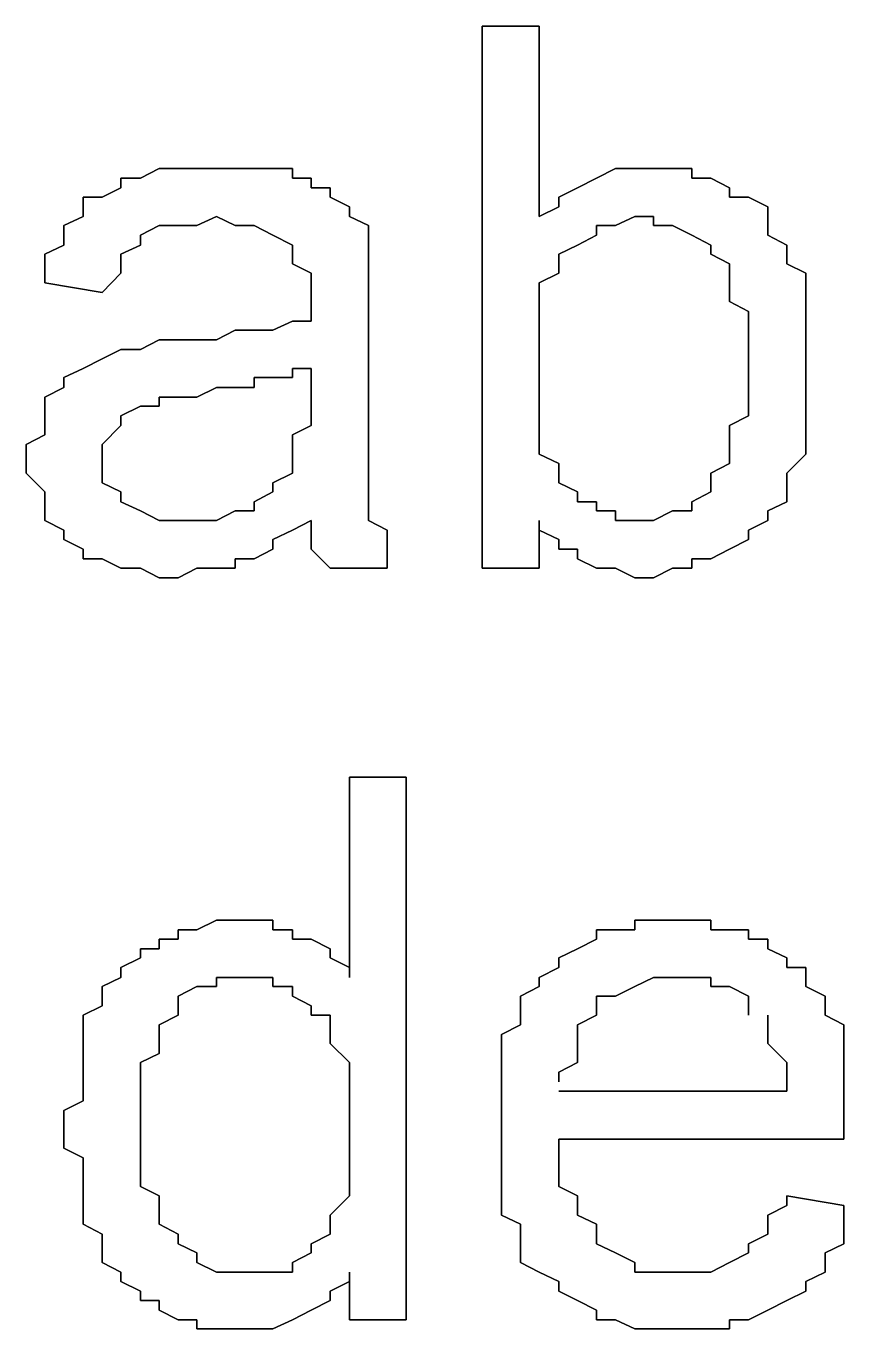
# Model space of a CAD drawing. Header units: metres. Extents: x 2.9 to 42.8, y 1.7 to 28.7.
# Drawn here: x 38.3011 to 38.4528, y 14.9243 to 15.1659 of the extents above; entities that cross this region are included whole.
import ezdxf

# ---------------------------------------------------------------- set-up
doc = ezdxf.new("R2010")
doc.units = ezdxf.units.M
doc.layers.add('GRIS', color=8, linetype='Continuous')

msp = doc.modelspace()

# ---------------------------------------------------------------- linework, layer by layer
at = {"layer": 'GRIS', "lineweight": -3}
for points in [[(38.3963, 15.1659), (38.3857, 15.1659), (38.3963, 15.1659)], [(38.3857, 15.1659), (38.3857, 15.0654), (38.3857, 15.1659)], [(38.3963, 15.1306), (38.3963, 15.1659), (38.3963, 15.1306)], [(38.3258, 15.1395), (38.3223, 15.1377), (38.3258, 15.1395)], [(38.3293, 15.1395), (38.3258, 15.1395), (38.3293, 15.1395)], [(38.3328, 15.1395), (38.3293, 15.1395), (38.3328, 15.1395)], [(38.3364, 15.1395), (38.3328, 15.1395), (38.3364, 15.1395)], [(38.3399, 15.1395), (38.3364, 15.1395), (38.3399, 15.1395)], [(38.3434, 15.1395), (38.3399, 15.1395), (38.3434, 15.1395)], [(38.3469, 15.1395), (38.3434, 15.1395), (38.3469, 15.1395)], [(38.3505, 15.1395), (38.3469, 15.1395), (38.3505, 15.1395)], [(38.3505, 15.1377), (38.3505, 15.1395), (38.3505, 15.1377)], [(38.4104, 15.1395), (38.4069, 15.1377), (38.4104, 15.1395)], [(38.414, 15.1395), (38.4104, 15.1395), (38.414, 15.1395)], [(38.4175, 15.1395), (38.414, 15.1395), (38.4175, 15.1395)], [(38.421, 15.1395), (38.4175, 15.1395), (38.421, 15.1395)], [(38.4246, 15.1395), (38.421, 15.1395), (38.4246, 15.1395)], [(38.4246, 15.1377), (38.4246, 15.1395), (38.4246, 15.1377)], [(38.3223, 15.1377), (38.3187, 15.1377), (38.3223, 15.1377)], [(38.3187, 15.1377), (38.3187, 15.1359), (38.3187, 15.1377)], [(38.354, 15.1377), (38.3505, 15.1377), (38.354, 15.1377)], [(38.354, 15.1359), (38.354, 15.1377), (38.354, 15.1359)], [(38.4069, 15.1377), (38.4034, 15.1359), (38.4069, 15.1377)], [(38.4281, 15.1377), (38.4246, 15.1377), (38.4281, 15.1377)], [(38.4316, 15.1359), (38.4281, 15.1377), (38.4316, 15.1359)], [(38.3152, 15.1342), (38.3117, 15.1342), (38.3152, 15.1342)], [(38.3117, 15.1342), (38.3117, 15.1324), (38.3117, 15.1342)], [(38.3187, 15.1359), (38.3152, 15.1342), (38.3187, 15.1359)], [(38.3575, 15.1359), (38.354, 15.1359), (38.3575, 15.1359)], [(38.3575, 15.1342), (38.3575, 15.1359), (38.3575, 15.1342)], [(38.3611, 15.1324), (38.3575, 15.1342), (38.3611, 15.1324)], [(38.4034, 15.1359), (38.3999, 15.1342), (38.4034, 15.1359)], [(38.3999, 15.1342), (38.3999, 15.1324), (38.3999, 15.1342)], [(38.4316, 15.1342), (38.4316, 15.1359), (38.4316, 15.1342)], [(38.4351, 15.1342), (38.4316, 15.1342), (38.4351, 15.1342)], [(38.4387, 15.1324), (38.4351, 15.1342), (38.4387, 15.1324)], [(38.3117, 15.1324), (38.3117, 15.1306), (38.3117, 15.1324)], [(38.3611, 15.1306), (38.3611, 15.1324), (38.3611, 15.1306)], [(38.3999, 15.1324), (38.3963, 15.1306), (38.3999, 15.1324)], [(38.4387, 15.1306), (38.4387, 15.1324), (38.4387, 15.1306)], [(38.3117, 15.1306), (38.3081, 15.1289), (38.3117, 15.1306)], [(38.3328, 15.1289), (38.3364, 15.1306), (38.3328, 15.1289)], [(38.3364, 15.1306), (38.3399, 15.1289), (38.3364, 15.1306)], [(38.3646, 15.1289), (38.3611, 15.1306), (38.3646, 15.1289)], [(38.4104, 15.1289), (38.414, 15.1306), (38.4104, 15.1289)], [(38.414, 15.1306), (38.4175, 15.1306), (38.414, 15.1306)], [(38.4175, 15.1306), (38.4175, 15.1289), (38.4175, 15.1306)], [(38.4387, 15.1271), (38.4387, 15.1306), (38.4387, 15.1271)], [(38.3081, 15.1289), (38.3081, 15.1271), (38.3081, 15.1289)], [(38.3081, 15.1271), (38.3081, 15.1253), (38.3081, 15.1271)], [(38.3223, 15.1271), (38.3258, 15.1289), (38.3223, 15.1271)], [(38.3223, 15.1253), (38.3223, 15.1271), (38.3223, 15.1253)], [(38.3258, 15.1289), (38.3293, 15.1289), (38.3258, 15.1289)], [(38.3293, 15.1289), (38.3328, 15.1289), (38.3293, 15.1289)], [(38.3399, 15.1289), (38.3434, 15.1289), (38.3399, 15.1289)], [(38.3434, 15.1289), (38.3469, 15.1271), (38.3434, 15.1289)], [(38.3469, 15.1271), (38.3505, 15.1253), (38.3469, 15.1271)], [(38.3646, 15.1253), (38.3646, 15.1289), (38.3646, 15.1253)], [(38.4034, 15.1253), (38.4069, 15.1271), (38.4034, 15.1253)], [(38.4069, 15.1271), (38.4069, 15.1289), (38.4069, 15.1271)], [(38.4069, 15.1289), (38.4104, 15.1289), (38.4069, 15.1289)], [(38.4175, 15.1289), (38.421, 15.1289), (38.4175, 15.1289)], [(38.421, 15.1289), (38.4246, 15.1271), (38.421, 15.1289)], [(38.4246, 15.1271), (38.4281, 15.1253), (38.4246, 15.1271)], [(38.4422, 15.1253), (38.4387, 15.1271), (38.4422, 15.1253)], [(38.3081, 15.1253), (38.3046, 15.1236), (38.3081, 15.1253)], [(38.3187, 15.1236), (38.3223, 15.1253), (38.3187, 15.1236)], [(38.3505, 15.1253), (38.3505, 15.1236), (38.3505, 15.1253)], [(38.3646, 15.1236), (38.3646, 15.1253), (38.3646, 15.1236)], [(38.3999, 15.1236), (38.4034, 15.1253), (38.3999, 15.1236)], [(38.4281, 15.1253), (38.4281, 15.1236), (38.4281, 15.1253)], [(38.4422, 15.1236), (38.4422, 15.1253), (38.4422, 15.1236)], [(38.3046, 15.1236), (38.3046, 15.1201), (38.3046, 15.1236)], [(38.3187, 15.1218), (38.3187, 15.1236), (38.3187, 15.1218)], [(38.3187, 15.1201), (38.3187, 15.1218), (38.3187, 15.1201)], [(38.3505, 15.1236), (38.3505, 15.1218), (38.3505, 15.1236)], [(38.3505, 15.1218), (38.354, 15.1201), (38.3505, 15.1218)], [(38.3646, 15.1218), (38.3646, 15.1236), (38.3646, 15.1218)], [(38.3646, 15.1201), (38.3646, 15.1218), (38.3646, 15.1201)], [(38.3999, 15.1218), (38.3999, 15.1236), (38.3999, 15.1218)], [(38.3999, 15.1201), (38.3999, 15.1218), (38.3999, 15.1201)], [(38.4281, 15.1236), (38.4316, 15.1218), (38.4281, 15.1236)], [(38.4316, 15.1218), (38.4316, 15.1201), (38.4316, 15.1218)], [(38.4422, 15.1218), (38.4422, 15.1236), (38.4422, 15.1218)], [(38.4457, 15.1201), (38.4422, 15.1218), (38.4457, 15.1201)], [(38.3046, 15.1201), (38.3046, 15.1183), (38.3046, 15.1201)], [(38.3152, 15.1165), (38.3187, 15.1201), (38.3152, 15.1165)], [(38.354, 15.1201), (38.354, 15.1183), (38.354, 15.1201)], [(38.3646, 15.1183), (38.3646, 15.1201), (38.3646, 15.1183)], [(38.3963, 15.1183), (38.3999, 15.1201), (38.3963, 15.1183)], [(38.4316, 15.1201), (38.4316, 15.1183), (38.4316, 15.1201)], [(38.4457, 15.1183), (38.4457, 15.1201), (38.4457, 15.1183)], [(38.3046, 15.1183), (38.3152, 15.1165), (38.3046, 15.1183)], [(38.354, 15.1183), (38.354, 15.1148), (38.354, 15.1183)], [(38.3646, 15.1148), (38.3646, 15.1183), (38.3646, 15.1148)], [(38.3963, 15.1148), (38.3963, 15.1183), (38.3963, 15.1148)], [(38.4316, 15.1183), (38.4316, 15.1148), (38.4316, 15.1183)], [(38.4457, 15.1165), (38.4457, 15.1183), (38.4457, 15.1165)], [(38.354, 15.1148), (38.354, 15.1112), (38.354, 15.1148)], [(38.3646, 15.113), (38.3646, 15.1148), (38.3646, 15.113)], [(38.3963, 15.113), (38.3963, 15.1148), (38.3963, 15.113)], [(38.4316, 15.1148), (38.4351, 15.113), (38.4316, 15.1148)], [(38.4457, 15.113), (38.4457, 15.1165), (38.4457, 15.113)], [(38.3646, 15.0971), (38.3646, 15.113), (38.3646, 15.0971)], [(38.3963, 15.1112), (38.3963, 15.113), (38.3963, 15.1112)], [(38.4351, 15.113), (38.4351, 15.1112), (38.4351, 15.113)], [(38.4457, 15.1112), (38.4457, 15.113), (38.4457, 15.1112)], [(38.3505, 15.1112), (38.3469, 15.1095), (38.3505, 15.1112)], [(38.354, 15.1112), (38.3505, 15.1112), (38.354, 15.1112)], [(38.3963, 15.1077), (38.3963, 15.1112), (38.3963, 15.1077)], [(38.4351, 15.1112), (38.4351, 15.1077), (38.4351, 15.1112)], [(38.4457, 15.1095), (38.4457, 15.1112), (38.4457, 15.1095)], [(38.3258, 15.1077), (38.3223, 15.1059), (38.3258, 15.1077)], [(38.3293, 15.1077), (38.3258, 15.1077), (38.3293, 15.1077)], [(38.3328, 15.1077), (38.3293, 15.1077), (38.3328, 15.1077)], [(38.3364, 15.1077), (38.3328, 15.1077), (38.3364, 15.1077)], [(38.3399, 15.1095), (38.3364, 15.1077), (38.3399, 15.1095)], [(38.3434, 15.1095), (38.3399, 15.1095), (38.3434, 15.1095)], [(38.3469, 15.1095), (38.3434, 15.1095), (38.3469, 15.1095)], [(38.3963, 15.1059), (38.3963, 15.1077), (38.3963, 15.1059)], [(38.4351, 15.1077), (38.4351, 15.1059), (38.4351, 15.1077)], [(38.4457, 15.1059), (38.4457, 15.1095), (38.4457, 15.1059)], [(38.3187, 15.1059), (38.3152, 15.1042), (38.3187, 15.1059)], [(38.3223, 15.1059), (38.3187, 15.1059), (38.3223, 15.1059)], [(38.3963, 15.1024), (38.3963, 15.1059), (38.3963, 15.1024)], [(38.4351, 15.1059), (38.4351, 15.1024), (38.4351, 15.1059)], [(38.4457, 15.1042), (38.4457, 15.1059), (38.4457, 15.1042)], [(38.3152, 15.1042), (38.3117, 15.1024), (38.3152, 15.1042)], [(38.4457, 15.1024), (38.4457, 15.1042), (38.4457, 15.1024)], [(38.3117, 15.1024), (38.3081, 15.1007), (38.3117, 15.1024)], [(38.3081, 15.1007), (38.3081, 15.0989), (38.3081, 15.1007)], [(38.3434, 15.0989), (38.3434, 15.1007), (38.3434, 15.0989)], [(38.3434, 15.1007), (38.3469, 15.1007), (38.3434, 15.1007)], [(38.3469, 15.1007), (38.3505, 15.1007), (38.3469, 15.1007)], [(38.3505, 15.1007), (38.3505, 15.1024), (38.3505, 15.1007)], [(38.3505, 15.1024), (38.354, 15.1024), (38.3505, 15.1024)], [(38.354, 15.1024), (38.354, 15.0971), (38.354, 15.1024)], [(38.3963, 15.0989), (38.3963, 15.1024), (38.3963, 15.0989)], [(38.4351, 15.1024), (38.4351, 15.1007), (38.4351, 15.1024)], [(38.4351, 15.1007), (38.4351, 15.0989), (38.4351, 15.1007)], [(38.4457, 15.1007), (38.4457, 15.1024), (38.4457, 15.1007)], [(38.4457, 15.0971), (38.4457, 15.1007), (38.4457, 15.0971)], [(38.3081, 15.0989), (38.3046, 15.0971), (38.3081, 15.0989)], [(38.3328, 15.0971), (38.3364, 15.0989), (38.3328, 15.0971)], [(38.3364, 15.0989), (38.3399, 15.0989), (38.3364, 15.0989)], [(38.3399, 15.0989), (38.3434, 15.0989), (38.3399, 15.0989)], [(38.3963, 15.0971), (38.3963, 15.0989), (38.3963, 15.0971)], [(38.4351, 15.0989), (38.4351, 15.0954), (38.4351, 15.0989)], [(38.3046, 15.0971), (38.3046, 15.0954), (38.3046, 15.0971)], [(38.3046, 15.0954), (38.3046, 15.0936), (38.3046, 15.0954)], [(38.3187, 15.0936), (38.3223, 15.0954), (38.3187, 15.0936)], [(38.3223, 15.0954), (38.3258, 15.0954), (38.3223, 15.0954)], [(38.3258, 15.0954), (38.3258, 15.0971), (38.3258, 15.0954)], [(38.3258, 15.0971), (38.3293, 15.0971), (38.3258, 15.0971)], [(38.3293, 15.0971), (38.3328, 15.0971), (38.3293, 15.0971)], [(38.354, 15.0971), (38.354, 15.0936), (38.354, 15.0971)], [(38.3646, 15.0918), (38.3646, 15.0971), (38.3646, 15.0918)], [(38.3963, 15.0936), (38.3963, 15.0971), (38.3963, 15.0936)], [(38.4351, 15.0954), (38.4351, 15.0936), (38.4351, 15.0954)], [(38.4457, 15.0954), (38.4457, 15.0971), (38.4457, 15.0954)], [(38.4457, 15.0918), (38.4457, 15.0954), (38.4457, 15.0918)], [(38.3046, 15.0936), (38.3046, 15.0918), (38.3046, 15.0936)], [(38.3187, 15.0918), (38.3187, 15.0936), (38.3187, 15.0918)], [(38.354, 15.0936), (38.354, 15.0918), (38.354, 15.0936)], [(38.3963, 15.0918), (38.3963, 15.0936), (38.3963, 15.0918)], [(38.4351, 15.0936), (38.4316, 15.0918), (38.4351, 15.0936)], [(38.3046, 15.0918), (38.3046, 15.0901), (38.3046, 15.0918)], [(38.3152, 15.0883), (38.3187, 15.0918), (38.3152, 15.0883)], [(38.354, 15.0918), (38.3505, 15.0901), (38.354, 15.0918)], [(38.3646, 15.0901), (38.3646, 15.0918), (38.3646, 15.0901)], [(38.3963, 15.0901), (38.3963, 15.0918), (38.3963, 15.0901)], [(38.4316, 15.0918), (38.4316, 15.0883), (38.4316, 15.0918)], [(38.4457, 15.0901), (38.4457, 15.0918), (38.4457, 15.0901)], [(38.3046, 15.0901), (38.3011, 15.0883), (38.3046, 15.0901)], [(38.3011, 15.0883), (38.3011, 15.0848), (38.3011, 15.0883)], [(38.3152, 15.0865), (38.3152, 15.0883), (38.3152, 15.0865)], [(38.3505, 15.0901), (38.3505, 15.0865), (38.3505, 15.0901)], [(38.3646, 15.0865), (38.3646, 15.0901), (38.3646, 15.0865)], [(38.3963, 15.0865), (38.3963, 15.0901), (38.3963, 15.0865)], [(38.4316, 15.0883), (38.4316, 15.0865), (38.4316, 15.0883)], [(38.4457, 15.0883), (38.4457, 15.0901), (38.4457, 15.0883)], [(38.4457, 15.0865), (38.4457, 15.0883), (38.4457, 15.0865)], [(38.3152, 15.0848), (38.3152, 15.0865), (38.3152, 15.0848)], [(38.3505, 15.0865), (38.3505, 15.0848), (38.3505, 15.0865)], [(38.3646, 15.083), (38.3646, 15.0865), (38.3646, 15.083)], [(38.3999, 15.0848), (38.3963, 15.0865), (38.3999, 15.0848)], [(38.4316, 15.0865), (38.4316, 15.0848), (38.4316, 15.0865)], [(38.4422, 15.083), (38.4457, 15.0865), (38.4422, 15.083)], [(38.3011, 15.0848), (38.3011, 15.083), (38.3011, 15.0848)], [(38.3152, 15.083), (38.3152, 15.0848), (38.3152, 15.083)], [(38.3505, 15.0848), (38.3505, 15.083), (38.3505, 15.0848)], [(38.3999, 15.0812), (38.3999, 15.0848), (38.3999, 15.0812)], [(38.4316, 15.0848), (38.4281, 15.083), (38.4316, 15.0848)], [(38.3011, 15.083), (38.3046, 15.0795), (38.3011, 15.083)], [(38.3152, 15.0812), (38.3152, 15.083), (38.3152, 15.0812)], [(38.3187, 15.0795), (38.3152, 15.0812), (38.3187, 15.0795)], [(38.3505, 15.083), (38.3469, 15.0812), (38.3505, 15.083)], [(38.3469, 15.0812), (38.3469, 15.0795), (38.3469, 15.0812)], [(38.3646, 15.0812), (38.3646, 15.083), (38.3646, 15.0812)], [(38.3646, 15.0795), (38.3646, 15.0812), (38.3646, 15.0795)], [(38.4034, 15.0795), (38.3999, 15.0812), (38.4034, 15.0795)], [(38.4281, 15.083), (38.4281, 15.0812), (38.4281, 15.083)], [(38.4281, 15.0812), (38.4281, 15.0795), (38.4281, 15.0812)], [(38.4422, 15.0812), (38.4422, 15.083), (38.4422, 15.0812)], [(38.4422, 15.0795), (38.4422, 15.0812), (38.4422, 15.0795)], [(38.3046, 15.0795), (38.3046, 15.0777), (38.3046, 15.0795)], [(38.3187, 15.0777), (38.3187, 15.0795), (38.3187, 15.0777)], [(38.3469, 15.0795), (38.3434, 15.0777), (38.3469, 15.0795)], [(38.3646, 15.0777), (38.3646, 15.0795), (38.3646, 15.0777)], [(38.4034, 15.0777), (38.4034, 15.0795), (38.4034, 15.0777)], [(38.4281, 15.0795), (38.4246, 15.0777), (38.4281, 15.0795)], [(38.4422, 15.0777), (38.4422, 15.0795), (38.4422, 15.0777)], [(38.3046, 15.0777), (38.3046, 15.076), (38.3046, 15.0777)], [(38.3046, 15.076), (38.3046, 15.0742), (38.3046, 15.076)], [(38.3223, 15.076), (38.3187, 15.0777), (38.3223, 15.076)], [(38.3258, 15.0742), (38.3223, 15.076), (38.3258, 15.0742)], [(38.3399, 15.076), (38.3364, 15.0742), (38.3399, 15.076)], [(38.3434, 15.076), (38.3399, 15.076), (38.3434, 15.076)], [(38.3434, 15.0777), (38.3434, 15.076), (38.3434, 15.0777)], [(38.3646, 15.076), (38.3646, 15.0777), (38.3646, 15.076)], [(38.3646, 15.0742), (38.3646, 15.076), (38.3646, 15.0742)], [(38.4069, 15.0777), (38.4034, 15.0777), (38.4069, 15.0777)], [(38.4069, 15.076), (38.4069, 15.0777), (38.4069, 15.076)], [(38.4104, 15.076), (38.4069, 15.076), (38.4104, 15.076)], [(38.4104, 15.0742), (38.4104, 15.076), (38.4104, 15.0742)], [(38.421, 15.076), (38.4175, 15.0742), (38.421, 15.076)], [(38.4246, 15.076), (38.421, 15.076), (38.4246, 15.076)], [(38.4246, 15.0777), (38.4246, 15.076), (38.4246, 15.0777)], [(38.4387, 15.076), (38.4422, 15.0777), (38.4387, 15.076)], [(38.4387, 15.0742), (38.4387, 15.076), (38.4387, 15.0742)], [(38.3046, 15.0742), (38.3081, 15.0724), (38.3046, 15.0742)], [(38.3293, 15.0742), (38.3258, 15.0742), (38.3293, 15.0742)], [(38.3328, 15.0742), (38.3293, 15.0742), (38.3328, 15.0742)], [(38.3364, 15.0742), (38.3328, 15.0742), (38.3364, 15.0742)], [(38.3505, 15.0724), (38.354, 15.0742), (38.3505, 15.0724)], [(38.354, 15.0742), (38.354, 15.0724), (38.354, 15.0742)], [(38.3681, 15.0724), (38.3646, 15.0742), (38.3681, 15.0724)], [(38.3963, 15.0654), (38.3963, 15.0742), (38.3963, 15.0654)], [(38.3963, 15.0742), (38.3963, 15.0724), (38.3963, 15.0742)], [(38.414, 15.0742), (38.4104, 15.0742), (38.414, 15.0742)], [(38.4175, 15.0742), (38.414, 15.0742), (38.4175, 15.0742)], [(38.4351, 15.0724), (38.4387, 15.0742), (38.4351, 15.0724)], [(38.3081, 15.0724), (38.3081, 15.0707), (38.3081, 15.0724)], [(38.3469, 15.0707), (38.3505, 15.0724), (38.3469, 15.0707)], [(38.354, 15.0724), (38.354, 15.0707), (38.354, 15.0724)], [(38.3681, 15.0707), (38.3681, 15.0724), (38.3681, 15.0707)], [(38.3963, 15.0724), (38.3999, 15.0707), (38.3963, 15.0724)], [(38.4351, 15.0707), (38.4351, 15.0724), (38.4351, 15.0707)], [(38.3081, 15.0707), (38.3117, 15.0689), (38.3081, 15.0707)], [(38.3117, 15.0689), (38.3117, 15.0671), (38.3117, 15.0689)], [(38.3434, 15.0671), (38.3469, 15.0689), (38.3434, 15.0671)], [(38.3469, 15.0689), (38.3469, 15.0707), (38.3469, 15.0689)], [(38.354, 15.0707), (38.354, 15.0689), (38.354, 15.0707)], [(38.354, 15.0689), (38.3575, 15.0654), (38.354, 15.0689)], [(38.3681, 15.0671), (38.3681, 15.0707), (38.3681, 15.0671)], [(38.3999, 15.0707), (38.3999, 15.0689), (38.3999, 15.0707)], [(38.3999, 15.0689), (38.4034, 15.0689), (38.3999, 15.0689)], [(38.4034, 15.0689), (38.4034, 15.0671), (38.4034, 15.0689)], [(38.4281, 15.0671), (38.4316, 15.0689), (38.4281, 15.0671)], [(38.4316, 15.0689), (38.4351, 15.0707), (38.4316, 15.0689)], [(38.3117, 15.0671), (38.3152, 15.0671), (38.3117, 15.0671)], [(38.3152, 15.0671), (38.3187, 15.0654), (38.3152, 15.0671)], [(38.3399, 15.0654), (38.3399, 15.0671), (38.3399, 15.0654)], [(38.3399, 15.0671), (38.3434, 15.0671), (38.3399, 15.0671)], [(38.3681, 15.0654), (38.3681, 15.0671), (38.3681, 15.0654)], [(38.4034, 15.0671), (38.4069, 15.0654), (38.4034, 15.0671)], [(38.4246, 15.0654), (38.4246, 15.0671), (38.4246, 15.0654)], [(38.4246, 15.0671), (38.4281, 15.0671), (38.4246, 15.0671)], [(38.3187, 15.0654), (38.3223, 15.0654), (38.3187, 15.0654)], [(38.3223, 15.0654), (38.3258, 15.0636), (38.3223, 15.0654)], [(38.3293, 15.0636), (38.3328, 15.0654), (38.3293, 15.0636)], [(38.3328, 15.0654), (38.3364, 15.0654), (38.3328, 15.0654)], [(38.3364, 15.0654), (38.3399, 15.0654), (38.3364, 15.0654)], [(38.3575, 15.0654), (38.3681, 15.0654), (38.3575, 15.0654)], [(38.3857, 15.0654), (38.3963, 15.0654), (38.3857, 15.0654)], [(38.4069, 15.0654), (38.4104, 15.0654), (38.4069, 15.0654)], [(38.4104, 15.0654), (38.414, 15.0636), (38.4104, 15.0654)], [(38.4175, 15.0636), (38.421, 15.0654), (38.4175, 15.0636)], [(38.421, 15.0654), (38.4246, 15.0654), (38.421, 15.0654)], [(38.3258, 15.0636), (38.3293, 15.0636), (38.3258, 15.0636)], [(38.414, 15.0636), (38.4175, 15.0636), (38.414, 15.0636)], [(38.3716, 15.0266), (38.3611, 15.0266), (38.3716, 15.0266)], [(38.3611, 15.0266), (38.3611, 14.9895), (38.3611, 15.0266)], [(38.3716, 14.926), (38.3716, 15.0266), (38.3716, 14.926)], [(38.3364, 15.0001), (38.3328, 14.9983), (38.3364, 15.0001)], [(38.3399, 15.0001), (38.3364, 15.0001), (38.3399, 15.0001)], [(38.3434, 15.0001), (38.3399, 15.0001), (38.3434, 15.0001)], [(38.3469, 15.0001), (38.3434, 15.0001), (38.3469, 15.0001)], [(38.3469, 14.9983), (38.3469, 15.0001), (38.3469, 14.9983)], [(38.4175, 15.0001), (38.414, 15.0001), (38.4175, 15.0001)], [(38.414, 15.0001), (38.414, 14.9983), (38.414, 15.0001)], [(38.421, 15.0001), (38.4175, 15.0001), (38.421, 15.0001)], [(38.4246, 15.0001), (38.421, 15.0001), (38.4246, 15.0001)], [(38.4281, 15.0001), (38.4246, 15.0001), (38.4281, 15.0001)], [(38.4281, 14.9983), (38.4281, 15.0001), (38.4281, 14.9983)], [(38.3293, 14.9966), (38.3258, 14.9966), (38.3293, 14.9966)], [(38.3258, 14.9966), (38.3258, 14.9948), (38.3258, 14.9966)], [(38.3328, 14.9983), (38.3293, 14.9983), (38.3328, 14.9983)], [(38.3293, 14.9983), (38.3293, 14.9966), (38.3293, 14.9983)], [(38.3505, 14.9983), (38.3469, 14.9983), (38.3505, 14.9983)], [(38.3505, 14.9966), (38.3505, 14.9983), (38.3505, 14.9966)], [(38.354, 14.9966), (38.3505, 14.9966), (38.354, 14.9966)], [(38.3575, 14.9948), (38.354, 14.9966), (38.3575, 14.9948)], [(38.4069, 14.9966), (38.4034, 14.9948), (38.4069, 14.9966)], [(38.4104, 14.9983), (38.4069, 14.9983), (38.4104, 14.9983)], [(38.4069, 14.9983), (38.4069, 14.9966), (38.4069, 14.9983)], [(38.414, 14.9983), (38.4104, 14.9983), (38.414, 14.9983)], [(38.4316, 14.9983), (38.4281, 14.9983), (38.4316, 14.9983)], [(38.4351, 14.9983), (38.4316, 14.9983), (38.4351, 14.9983)], [(38.4351, 14.9966), (38.4351, 14.9983), (38.4351, 14.9966)], [(38.4387, 14.9966), (38.4351, 14.9966), (38.4387, 14.9966)], [(38.4387, 14.9948), (38.4387, 14.9966), (38.4387, 14.9948)], [(38.3258, 14.9948), (38.3223, 14.9948), (38.3258, 14.9948)], [(38.3223, 14.9948), (38.3223, 14.9931), (38.3223, 14.9948)], [(38.3575, 14.9931), (38.3575, 14.9948), (38.3575, 14.9931)], [(38.4034, 14.9948), (38.3999, 14.9931), (38.4034, 14.9948)], [(38.4422, 14.9931), (38.4387, 14.9948), (38.4422, 14.9931)], [(38.3223, 14.9931), (38.3187, 14.9913), (38.3223, 14.9931)], [(38.3187, 14.9913), (38.3187, 14.9895), (38.3187, 14.9913)], [(38.3611, 14.9913), (38.3575, 14.9931), (38.3611, 14.9913)], [(38.3611, 14.9895), (38.3611, 14.9913), (38.3611, 14.9895)], [(38.3999, 14.9913), (38.3963, 14.9895), (38.3999, 14.9913)], [(38.3999, 14.9931), (38.3999, 14.9913), (38.3999, 14.9931)], [(38.4422, 14.9913), (38.4422, 14.9931), (38.4422, 14.9913)], [(38.4457, 14.9913), (38.4422, 14.9913), (38.4457, 14.9913)], [(38.4457, 14.9895), (38.4457, 14.9913), (38.4457, 14.9895)], [(38.3187, 14.9895), (38.3152, 14.9878), (38.3187, 14.9895)], [(38.3364, 14.9878), (38.3364, 14.9895), (38.3364, 14.9878)], [(38.3364, 14.9895), (38.3399, 14.9895), (38.3364, 14.9895)], [(38.3399, 14.9895), (38.3434, 14.9895), (38.3399, 14.9895)], [(38.3434, 14.9895), (38.3469, 14.9895), (38.3434, 14.9895)], [(38.3469, 14.9895), (38.3469, 14.9878), (38.3469, 14.9895)], [(38.3963, 14.9895), (38.3963, 14.9878), (38.3963, 14.9895)], [(38.414, 14.9878), (38.4175, 14.9895), (38.414, 14.9878)], [(38.4175, 14.9895), (38.421, 14.9895), (38.4175, 14.9895)], [(38.421, 14.9895), (38.4246, 14.9895), (38.421, 14.9895)], [(38.4246, 14.9895), (38.4281, 14.9895), (38.4246, 14.9895)], [(38.4281, 14.9895), (38.4281, 14.9878), (38.4281, 14.9895)], [(38.4457, 14.9878), (38.4457, 14.9895), (38.4457, 14.9878)], [(38.3152, 14.9878), (38.3152, 14.986), (38.3152, 14.9878)], [(38.3293, 14.986), (38.3328, 14.9878), (38.3293, 14.986)], [(38.3328, 14.9878), (38.3364, 14.9878), (38.3328, 14.9878)], [(38.3469, 14.9878), (38.3505, 14.9878), (38.3469, 14.9878)], [(38.3505, 14.9878), (38.3505, 14.986), (38.3505, 14.9878)], [(38.3963, 14.9878), (38.3928, 14.986), (38.3963, 14.9878)], [(38.4104, 14.986), (38.414, 14.9878), (38.4104, 14.986)], [(38.4281, 14.9878), (38.4316, 14.9878), (38.4281, 14.9878)], [(38.4316, 14.9878), (38.4351, 14.986), (38.4316, 14.9878)], [(38.4493, 14.986), (38.4457, 14.9878), (38.4493, 14.986)], [(38.3152, 14.9842), (38.3117, 14.9825), (38.3152, 14.9842)], [(38.3152, 14.986), (38.3152, 14.9842), (38.3152, 14.986)], [(38.3293, 14.9842), (38.3293, 14.986), (38.3293, 14.9842)], [(38.3293, 14.9825), (38.3293, 14.9842), (38.3293, 14.9825)], [(38.3505, 14.986), (38.354, 14.9842), (38.3505, 14.986)], [(38.354, 14.9842), (38.354, 14.9825), (38.354, 14.9842)], [(38.3928, 14.986), (38.3928, 14.9842), (38.3928, 14.986)], [(38.3928, 14.9842), (38.3928, 14.9825), (38.3928, 14.9842)], [(38.4069, 14.9842), (38.4069, 14.986), (38.4069, 14.9842)], [(38.4069, 14.986), (38.4104, 14.986), (38.4069, 14.986)], [(38.4069, 14.9825), (38.4069, 14.9842), (38.4069, 14.9825)], [(38.4351, 14.986), (38.4351, 14.9842), (38.4351, 14.986)], [(38.4351, 14.9842), (38.4351, 14.9825), (38.4351, 14.9842)], [(38.4493, 14.9842), (38.4493, 14.986), (38.4493, 14.9842)], [(38.4493, 14.9825), (38.4493, 14.9842), (38.4493, 14.9825)], [(38.3117, 14.9825), (38.3117, 14.9807), (38.3117, 14.9825)], [(38.3258, 14.9807), (38.3293, 14.9825), (38.3258, 14.9807)], [(38.354, 14.9825), (38.3575, 14.9825), (38.354, 14.9825)], [(38.3575, 14.9825), (38.3575, 14.9807), (38.3575, 14.9825)], [(38.3928, 14.9825), (38.3928, 14.9807), (38.3928, 14.9825)], [(38.4034, 14.9807), (38.4069, 14.9825), (38.4034, 14.9807)], [(38.4387, 14.9825), (38.4387, 14.9807), (38.4387, 14.9825)], [(38.4528, 14.9807), (38.4493, 14.9825), (38.4528, 14.9807)], [(38.3117, 14.9807), (38.3117, 14.9789), (38.3117, 14.9807)], [(38.3258, 14.9772), (38.3258, 14.9807), (38.3258, 14.9772)], [(38.3575, 14.9807), (38.3575, 14.9789), (38.3575, 14.9807)], [(38.3928, 14.9807), (38.3893, 14.9789), (38.3928, 14.9807)], [(38.4034, 14.9789), (38.4034, 14.9807), (38.4034, 14.9789)], [(38.4387, 14.9807), (38.4387, 14.9789), (38.4387, 14.9807)], [(38.4528, 14.9789), (38.4528, 14.9807), (38.4528, 14.9789)], [(38.3117, 14.9789), (38.3117, 14.9772), (38.3117, 14.9789)], [(38.3117, 14.9772), (38.3117, 14.9737), (38.3117, 14.9772)], [(38.3258, 14.9754), (38.3258, 14.9772), (38.3258, 14.9754)], [(38.3575, 14.9789), (38.3575, 14.9772), (38.3575, 14.9789)], [(38.3575, 14.9772), (38.3611, 14.9737), (38.3575, 14.9772)], [(38.3893, 14.9789), (38.3893, 14.9772), (38.3893, 14.9789)], [(38.3893, 14.9772), (38.3893, 14.9737), (38.3893, 14.9772)], [(38.4034, 14.9772), (38.4034, 14.9789), (38.4034, 14.9772)], [(38.4034, 14.9737), (38.4034, 14.9772), (38.4034, 14.9737)], [(38.4387, 14.9789), (38.4387, 14.9772), (38.4387, 14.9789)], [(38.4387, 14.9772), (38.4422, 14.9737), (38.4387, 14.9772)], [(38.4528, 14.9772), (38.4528, 14.9789), (38.4528, 14.9772)], [(38.4528, 14.9737), (38.4528, 14.9772), (38.4528, 14.9737)], [(38.3223, 14.9737), (38.3258, 14.9754), (38.3223, 14.9737)], [(38.3117, 14.9737), (38.3117, 14.9719), (38.3117, 14.9737)], [(38.3223, 14.9719), (38.3223, 14.9737), (38.3223, 14.9719)], [(38.3611, 14.9737), (38.3611, 14.9719), (38.3611, 14.9737)], [(38.3893, 14.9737), (38.3893, 14.9719), (38.3893, 14.9737)], [(38.3999, 14.9719), (38.4034, 14.9737), (38.3999, 14.9719)], [(38.4422, 14.9737), (38.4422, 14.9719), (38.4422, 14.9737)], [(38.4528, 14.9719), (38.4528, 14.9737), (38.4528, 14.9719)], [(38.3117, 14.9719), (38.3117, 14.9701), (38.3117, 14.9719)], [(38.3117, 14.9701), (38.3117, 14.9666), (38.3117, 14.9701)], [(38.3223, 14.9684), (38.3223, 14.9719), (38.3223, 14.9684)], [(38.3611, 14.9719), (38.3611, 14.9701), (38.3611, 14.9719)], [(38.3611, 14.9701), (38.3611, 14.9666), (38.3611, 14.9701)], [(38.3893, 14.9719), (38.3893, 14.9701), (38.3893, 14.9719)], [(38.3893, 14.9701), (38.3893, 14.9666), (38.3893, 14.9701)], [(38.3999, 14.9701), (38.3999, 14.9719), (38.3999, 14.9701)], [(38.4422, 14.9719), (38.4422, 14.9684), (38.4422, 14.9719)], [(38.4528, 14.9701), (38.4528, 14.9719), (38.4528, 14.9701)], [(38.4528, 14.9666), (38.4528, 14.9701), (38.4528, 14.9666)], [(38.3223, 14.9666), (38.3223, 14.9684), (38.3223, 14.9666)], [(38.4422, 14.9684), (38.3999, 14.9684), (38.4422, 14.9684)], [(38.3117, 14.9666), (38.3081, 14.9648), (38.3117, 14.9666)], [(38.3081, 14.9648), (38.3081, 14.9613), (38.3081, 14.9648)], [(38.3223, 14.9631), (38.3223, 14.9666), (38.3223, 14.9631)], [(38.3611, 14.9666), (38.3611, 14.9648), (38.3611, 14.9666)], [(38.3611, 14.9648), (38.3611, 14.9613), (38.3611, 14.9648)], [(38.3893, 14.9666), (38.3893, 14.9648), (38.3893, 14.9666)], [(38.3893, 14.9648), (38.3893, 14.9613), (38.3893, 14.9648)], [(38.4528, 14.9648), (38.4528, 14.9666), (38.4528, 14.9648)], [(38.4528, 14.9631), (38.4528, 14.9648), (38.4528, 14.9631)], [(38.3223, 14.9613), (38.3223, 14.9631), (38.3223, 14.9613)], [(38.4528, 14.9595), (38.4528, 14.9631), (38.4528, 14.9595)], [(38.3081, 14.9613), (38.3081, 14.9578), (38.3081, 14.9613)], [(38.3223, 14.9595), (38.3223, 14.9613), (38.3223, 14.9595)], [(38.3611, 14.9613), (38.3611, 14.9578), (38.3611, 14.9613)], [(38.3893, 14.9613), (38.3893, 14.9595), (38.3893, 14.9613)], [(38.3081, 14.9578), (38.3117, 14.956), (38.3081, 14.9578)], [(38.3223, 14.956), (38.3223, 14.9595), (38.3223, 14.956)], [(38.3611, 14.9578), (38.3611, 14.956), (38.3611, 14.9578)], [(38.3893, 14.9595), (38.3893, 14.9578), (38.3893, 14.9595)], [(38.3893, 14.9578), (38.3893, 14.9542), (38.3893, 14.9578)], [(38.3999, 14.956), (38.3999, 14.9595), (38.3999, 14.956)], [(38.3999, 14.9595), (38.4528, 14.9595), (38.3999, 14.9595)], [(38.3117, 14.956), (38.3117, 14.9542), (38.3117, 14.956)], [(38.3223, 14.9542), (38.3223, 14.956), (38.3223, 14.9542)], [(38.3611, 14.956), (38.3611, 14.9525), (38.3611, 14.956)], [(38.3999, 14.9542), (38.3999, 14.956), (38.3999, 14.9542)], [(38.3117, 14.9542), (38.3117, 14.9507), (38.3117, 14.9542)], [(38.3223, 14.9507), (38.3223, 14.9542), (38.3223, 14.9507)], [(38.3893, 14.9542), (38.3893, 14.9525), (38.3893, 14.9542)], [(38.3999, 14.9507), (38.3999, 14.9542), (38.3999, 14.9507)], [(38.3117, 14.9507), (38.3117, 14.949), (38.3117, 14.9507)], [(38.3258, 14.949), (38.3223, 14.9507), (38.3258, 14.949)], [(38.3611, 14.9525), (38.3611, 14.9507), (38.3611, 14.9525)], [(38.3611, 14.9507), (38.3611, 14.949), (38.3611, 14.9507)], [(38.3893, 14.9525), (38.3893, 14.949), (38.3893, 14.9525)], [(38.4034, 14.949), (38.3999, 14.9507), (38.4034, 14.949)], [(38.3117, 14.949), (38.3117, 14.9472), (38.3117, 14.949)], [(38.3258, 14.9472), (38.3258, 14.949), (38.3258, 14.9472)], [(38.3611, 14.949), (38.3575, 14.9454), (38.3611, 14.949)], [(38.3893, 14.949), (38.3893, 14.9472), (38.3893, 14.949)], [(38.4034, 14.9472), (38.4034, 14.949), (38.4034, 14.9472)], [(38.4422, 14.949), (38.4422, 14.9472), (38.4422, 14.949)], [(38.4528, 14.9472), (38.4422, 14.949), (38.4528, 14.9472)], [(38.3117, 14.9472), (38.3117, 14.9437), (38.3117, 14.9472)], [(38.3258, 14.9454), (38.3258, 14.9472), (38.3258, 14.9454)], [(38.3258, 14.9437), (38.3258, 14.9454), (38.3258, 14.9437)], [(38.3575, 14.9454), (38.3575, 14.9437), (38.3575, 14.9454)], [(38.3893, 14.9472), (38.3893, 14.9454), (38.3893, 14.9472)], [(38.3893, 14.9454), (38.3928, 14.9437), (38.3893, 14.9454)], [(38.4034, 14.9454), (38.4034, 14.9472), (38.4034, 14.9454)], [(38.4069, 14.9437), (38.4034, 14.9454), (38.4069, 14.9437)], [(38.4422, 14.9472), (38.4387, 14.9454), (38.4422, 14.9472)], [(38.4387, 14.9454), (38.4387, 14.9419), (38.4387, 14.9454)], [(38.4528, 14.9454), (38.4528, 14.9472), (38.4528, 14.9454)], [(38.4528, 14.9437), (38.4528, 14.9454), (38.4528, 14.9437)], [(38.3117, 14.9437), (38.3152, 14.9419), (38.3117, 14.9437)], [(38.3293, 14.9419), (38.3258, 14.9437), (38.3293, 14.9419)], [(38.3575, 14.9437), (38.3575, 14.9419), (38.3575, 14.9437)], [(38.3928, 14.9437), (38.3928, 14.9419), (38.3928, 14.9437)], [(38.4069, 14.9419), (38.4069, 14.9437), (38.4069, 14.9419)], [(38.4528, 14.9401), (38.4528, 14.9437), (38.4528, 14.9401)], [(38.3152, 14.9419), (38.3152, 14.9401), (38.3152, 14.9419)], [(38.3293, 14.9401), (38.3293, 14.9419), (38.3293, 14.9401)], [(38.3575, 14.9419), (38.354, 14.9401), (38.3575, 14.9419)], [(38.3928, 14.9419), (38.3928, 14.9384), (38.3928, 14.9419)], [(38.4069, 14.9401), (38.4069, 14.9419), (38.4069, 14.9401)], [(38.4387, 14.9419), (38.4351, 14.9401), (38.4387, 14.9419)], [(38.3152, 14.9401), (38.3152, 14.9366), (38.3152, 14.9401)], [(38.3328, 14.9384), (38.3293, 14.9401), (38.3328, 14.9384)], [(38.3328, 14.9366), (38.3328, 14.9384), (38.3328, 14.9366)], [(38.354, 14.9384), (38.3505, 14.9366), (38.354, 14.9384)], [(38.354, 14.9401), (38.354, 14.9384), (38.354, 14.9401)], [(38.3928, 14.9384), (38.3928, 14.9366), (38.3928, 14.9384)], [(38.4104, 14.9384), (38.4069, 14.9401), (38.4104, 14.9384)], [(38.414, 14.9366), (38.4104, 14.9384), (38.414, 14.9366)], [(38.4351, 14.9384), (38.4316, 14.9366), (38.4351, 14.9384)], [(38.4351, 14.9401), (38.4351, 14.9384), (38.4351, 14.9401)], [(38.4493, 14.9384), (38.4528, 14.9401), (38.4493, 14.9384)], [(38.4493, 14.9366), (38.4493, 14.9384), (38.4493, 14.9366)], [(38.3152, 14.9366), (38.3187, 14.9348), (38.3152, 14.9366)], [(38.3364, 14.9348), (38.3328, 14.9366), (38.3364, 14.9348)], [(38.3505, 14.9366), (38.3505, 14.9348), (38.3505, 14.9366)], [(38.3928, 14.9366), (38.3963, 14.9348), (38.3928, 14.9366)], [(38.414, 14.9348), (38.414, 14.9366), (38.414, 14.9348)], [(38.4316, 14.9366), (38.4281, 14.9348), (38.4316, 14.9366)], [(38.4493, 14.9348), (38.4493, 14.9366), (38.4493, 14.9348)], [(38.3187, 14.9348), (38.3187, 14.9331), (38.3187, 14.9348)], [(38.3399, 14.9348), (38.3364, 14.9348), (38.3399, 14.9348)], [(38.3434, 14.9348), (38.3399, 14.9348), (38.3434, 14.9348)], [(38.3469, 14.9348), (38.3434, 14.9348), (38.3469, 14.9348)], [(38.3505, 14.9348), (38.3469, 14.9348), (38.3505, 14.9348)], [(38.3611, 14.9331), (38.3611, 14.9348), (38.3611, 14.9331)], [(38.3611, 14.9348), (38.3611, 14.926), (38.3611, 14.9348)], [(38.3963, 14.9348), (38.3999, 14.9331), (38.3963, 14.9348)], [(38.4175, 14.9348), (38.414, 14.9348), (38.4175, 14.9348)], [(38.421, 14.9348), (38.4175, 14.9348), (38.421, 14.9348)], [(38.4246, 14.9348), (38.421, 14.9348), (38.4246, 14.9348)], [(38.4281, 14.9348), (38.4246, 14.9348), (38.4281, 14.9348)], [(38.4457, 14.9331), (38.4493, 14.9348), (38.4457, 14.9331)], [(38.3187, 14.9331), (38.3223, 14.9313), (38.3187, 14.9331)], [(38.3223, 14.9313), (38.3223, 14.9296), (38.3223, 14.9313)], [(38.3575, 14.9313), (38.3611, 14.9331), (38.3575, 14.9313)], [(38.3575, 14.9296), (38.3575, 14.9313), (38.3575, 14.9296)], [(38.3999, 14.9331), (38.3999, 14.9313), (38.3999, 14.9331)], [(38.3999, 14.9313), (38.4034, 14.9296), (38.3999, 14.9313)], [(38.4422, 14.9296), (38.4457, 14.9313), (38.4422, 14.9296)], [(38.4457, 14.9313), (38.4457, 14.9331), (38.4457, 14.9313)], [(38.3223, 14.9296), (38.3258, 14.9296), (38.3223, 14.9296)], [(38.3258, 14.9296), (38.3258, 14.9278), (38.3258, 14.9296)], [(38.354, 14.9278), (38.3575, 14.9296), (38.354, 14.9278)], [(38.4034, 14.9296), (38.4069, 14.9278), (38.4034, 14.9296)], [(38.4387, 14.9278), (38.4422, 14.9296), (38.4387, 14.9278)], [(38.3258, 14.9278), (38.3293, 14.926), (38.3258, 14.9278)], [(38.3505, 14.926), (38.354, 14.9278), (38.3505, 14.926)], [(38.4069, 14.9278), (38.4069, 14.926), (38.4069, 14.9278)], [(38.4351, 14.926), (38.4387, 14.9278), (38.4351, 14.926)], [(38.3293, 14.926), (38.3328, 14.926), (38.3293, 14.926)], [(38.3328, 14.926), (38.3328, 14.9243), (38.3328, 14.926)], [(38.3328, 14.9243), (38.3364, 14.9243), (38.3328, 14.9243)], [(38.3364, 14.9243), (38.3399, 14.9243), (38.3364, 14.9243)], [(38.3399, 14.9243), (38.3434, 14.9243), (38.3399, 14.9243)], [(38.3434, 14.9243), (38.3469, 14.9243), (38.3434, 14.9243)], [(38.3469, 14.9243), (38.3505, 14.926), (38.3469, 14.9243)], [(38.3611, 14.926), (38.3716, 14.926), (38.3611, 14.926)], [(38.4069, 14.926), (38.4104, 14.926), (38.4069, 14.926)], [(38.4104, 14.926), (38.414, 14.9243), (38.4104, 14.926)], [(38.414, 14.9243), (38.4175, 14.9243), (38.414, 14.9243)], [(38.4175, 14.9243), (38.421, 14.9243), (38.4175, 14.9243)], [(38.421, 14.9243), (38.4246, 14.9243), (38.421, 14.9243)], [(38.4246, 14.9243), (38.4281, 14.9243), (38.4246, 14.9243)], [(38.4281, 14.9243), (38.4316, 14.9243), (38.4281, 14.9243)], [(38.4316, 14.9243), (38.4316, 14.926), (38.4316, 14.9243)], [(38.4316, 14.926), (38.4351, 14.926), (38.4316, 14.926)]]:
    msp.add_lwpolyline(points, dxfattribs=at)

doc.saveas('drawing.dxf')
